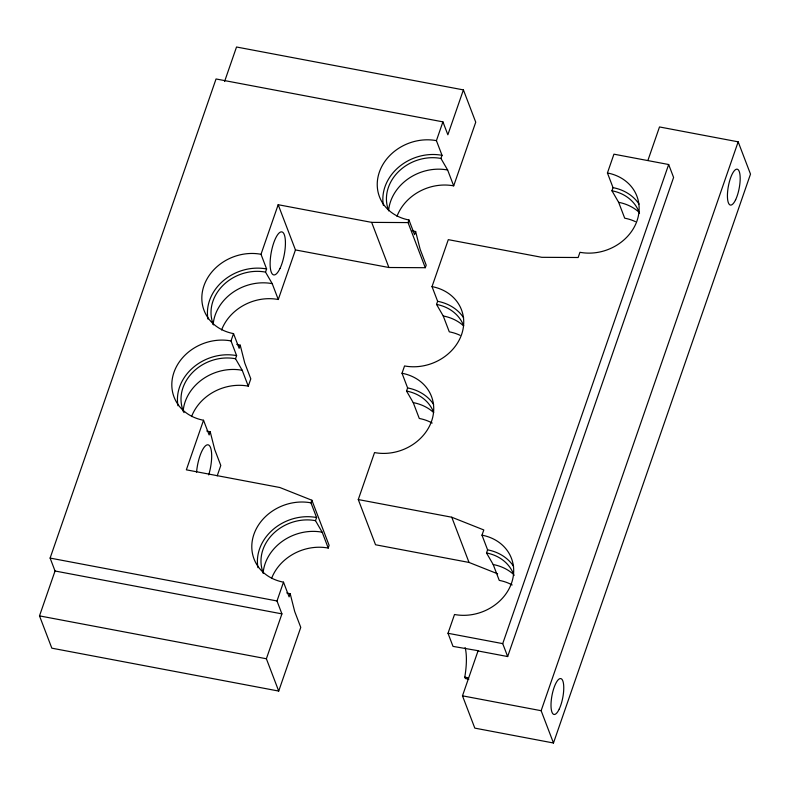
<?xml version="1.0" encoding="UTF-8"?>
<svg xmlns="http://www.w3.org/2000/svg" width="790" height="790" viewBox="0 0 790 790"><rect width="100%" height="100%" fill="white"/><g stroke="black" fill="none" stroke-linecap="round" stroke-linejoin="round"><path stroke-width="1.19" d="M468.855 679.183L465.271 678.501L464.885 676.497A36.508 11.001 -79.3 0 0 465.122 647.593M271.553 578.507A46.245 39.599 -20.9 0 1 328.235 548.062L329.104 545.337L311.872 500.238L279.848 487.509L186.351 469.833L203.524 420.26A46.245 39.599 -20.9 0 1 173.938 372.406A46.245 39.599 -20.9 0 1 231.006 340.925L233.534 333.617A46.245 39.599 -20.9 0 1 203.948 285.763A46.245 39.599 -20.9 0 1 261.006 254.291L278.179 204.709L371.665 222.375L408.045 222.583L425.277 267.711L388.897 267.504L295.45 249.926L278.179 204.709M286.77 592.925A42.591 36.468 -20.9 0 0 290.187 593.725L294.709 611.539L300.763 627.388L278.712 691.062L51.834 648.175L39.5 615.884L55.043 571.002L50.116 558.076L216.045 78.97L442.923 121.858L447.861 134.774L463.404 89.892L236.526 47.005L224.567 81.528M206.792 431.014A42.591 36.468 -20.9 0 0 210.219 431.804L209.133 434.935L203.524 420.26M191.575 416.587A46.245 39.599 -20.9 0 1 248.267 386.142L242.214 370.283L235.529 358.739L236.605 355.609L231.006 340.925M236.803 344.371A42.591 36.468 -20.9 0 0 240.219 345.171L239.143 348.301L233.534 333.617M221.585 329.953A46.245 39.599 -20.9 0 1 278.278 299.509L272.224 283.65L265.529 272.106L266.615 268.965L261.006 254.291M217.201 475.847L220.795 465.468L214.742 449.619L210.219 431.804M248.267 386.142L250.795 378.835L244.742 362.975L240.219 345.171M278.278 299.509L295.45 249.926M278.712 691.062L266.378 658.761L281.921 613.879L276.994 600.963L283.501 582.171A46.245 39.599 -20.9 0 1 253.916 534.317A46.245 39.599 -20.9 0 1 310.974 502.845L311.872 500.238M408.045 222.583L408.944 219.976A46.245 39.599 -20.9 0 1 379.358 172.121A46.245 39.599 -20.9 0 1 436.416 140.64L442.923 121.858M290.187 593.725L289.101 596.855L283.501 582.171M328.235 548.062L322.182 532.203L315.496 520.659L316.583 517.529L310.974 502.845M412.212 230.729A42.591 36.468 -20.9 0 0 415.639 231.519L414.553 234.65L408.944 219.976M396.995 216.302A46.245 39.599 -20.9 0 1 453.687 185.857L447.634 169.998L440.938 158.454L442.025 155.324L436.416 140.64M453.687 185.857L475.738 122.183L463.404 89.892M497.631 573.797L469.023 562.44L375.536 544.764L358.275 499.557L374.539 452.581A46.245 39.599 -20.9 0 0 431.607 421.1A46.245 39.599 -20.9 0 0 402.021 373.255L404.549 365.948A46.245 39.599 -20.9 0 0 461.607 334.466A46.245 39.599 -20.9 0 0 432.021 286.612L448.295 239.647L541.782 257.313L578.152 257.51L579.959 252.296A46.245 39.599 -20.9 0 0 637.017 220.825A46.245 39.599 -20.9 0 0 607.431 172.971L613.939 154.178L668.666 164.518L673.594 177.444L507.664 656.549L478.019 650.95L462.476 695.832L474.81 728.123L553.474 742.995L750.5 174.116L738.166 141.825L659.502 126.953L647.938 160.331M432.199 423.045A46.245 39.599 -20.9 0 0 419.283 418.463L413.229 402.614L406.534 391.06L407.62 387.93L402.021 373.255M460.037 335.296A46.245 39.599 -20.9 0 0 449.293 331.83L443.229 315.97L436.544 304.426L437.63 301.296L432.021 286.612M478.315 650.733L453.006 646.388L448.009 633.284L454.517 614.501A46.245 39.599 -20.9 0 0 511.574 583.02A46.245 39.599 -20.9 0 0 481.989 535.166L483.796 529.952L451.762 517.223L358.275 499.557M512.177 584.965A46.245 39.599 -20.9 0 0 499.25 580.383L493.197 564.534L486.512 552.98L487.598 549.85L481.989 535.166M635.446 221.654A46.245 39.599 -20.9 0 0 624.702 218.178L618.649 202.329L611.954 190.775L613.04 187.645L607.431 172.971M507.664 656.549L502.726 643.633L668.666 164.518M553.474 742.995L541.14 710.704L738.166 141.825M425.277 267.711L426.205 265.183L420.152 249.334L415.639 231.519M50.116 558.076L276.994 600.963M448.009 633.284L502.726 643.633M55.043 571.002L281.921 613.879M464.747 677.149L468.332 677.82M39.5 615.884L266.378 658.761M462.476 695.832L541.14 710.704M371.665 222.375L388.897 267.504M451.762 517.223L469.023 562.44M257.965 567.684A46.245 39.599 -20.9 0 1 316.583 517.529M263.485 573.441A42.591 36.468 -20.9 0 1 272.649 534.267A42.591 36.468 -20.9 0 1 315.496 520.659M263.119 573.056A46.245 39.599 -20.9 0 1 322.182 532.203M207.997 319.13A46.245 39.599 -20.9 0 1 266.615 268.965M213.517 324.887A42.591 36.468 -20.9 0 1 222.681 285.713A42.591 36.468 -20.9 0 1 265.529 272.106M388.483 210.13A42.591 36.468 -20.9 0 1 398.575 171.578A42.591 36.468 -20.9 0 1 440.938 158.454M213.162 324.502A46.245 39.599 -20.9 0 1 272.224 283.65M184.001 412.627A42.591 36.468 -20.9 0 1 192.207 372.831A42.591 36.468 -20.9 0 1 235.529 358.739M388.571 210.851A46.245 39.599 -20.9 0 1 447.634 169.998M383.407 205.479A46.245 39.599 -20.9 0 1 442.025 155.324M177.997 405.764A46.245 39.599 -20.9 0 1 236.605 355.609M183.152 411.136A46.245 39.599 -20.9 0 1 242.214 370.283M196.572 472.163A21.903 6.606 -79.3 0 1 208.165 444.839A21.903 6.606 -79.3 0 1 208.718 474.899M443.229 315.97A46.245 39.599 -20.9 0 1 463.059 325.381M436.544 304.426A42.591 36.468 -20.9 0 1 463.7 325.816M437.63 301.296A46.245 39.599 -20.9 0 1 463.621 317.738M413.229 402.614A46.245 39.599 -20.9 0 1 433.048 412.015M406.534 391.06A42.591 36.468 -20.9 0 1 433.69 412.449M407.62 387.93A46.245 39.599 -20.9 0 1 433.611 404.371M486.512 552.98A42.591 36.468 -20.9 0 1 514.063 575.495M493.197 564.534A46.245 39.599 -20.9 0 1 513.016 573.935M487.598 549.85A46.245 39.599 -20.9 0 1 513.579 566.292M613.04 187.645A46.245 39.599 -20.9 0 1 639.031 204.087M611.954 190.775A42.591 36.468 -20.9 0 1 639.515 213.3M618.649 202.329A46.245 39.599 -20.9 0 1 638.468 211.74M279.986 268.481A21.903 6.606 -79.3 0 0 283.018 232.527A21.903 6.606 -79.3 0 0 270.318 259.219A21.903 6.606 -79.3 0 0 279.986 268.481M735.648 199.692A18.249 5.5 -79.3 0 0 738.176 169.732A18.249 5.5 -79.3 0 0 727.59 191.98A18.249 5.5 -79.3 0 0 735.648 199.692M559.231 709.074A18.249 5.5 -79.3 0 0 561.749 679.114A18.249 5.5 -79.3 0 0 551.173 701.352A18.249 5.5 -79.3 0 0 559.231 709.074"/></g></svg>
